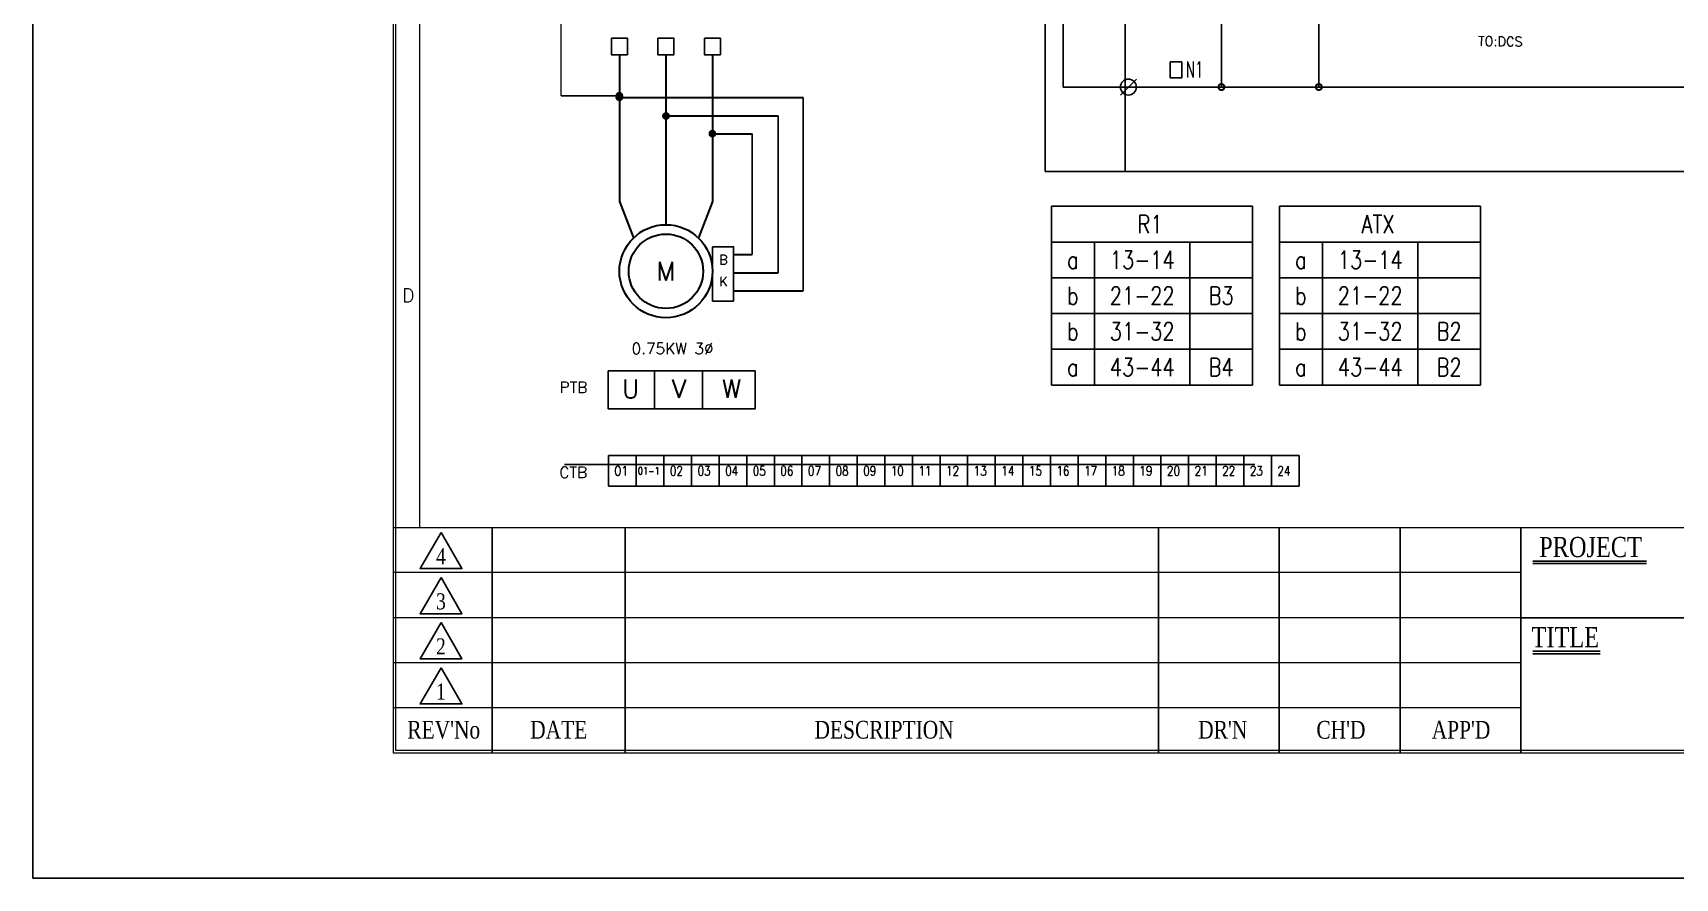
# Model space of a CAD drawing. Header units: millimetres. Extents: x 107 to 2900, y 85 to 3996.
# Drawn here: x 1879.8 to 2320.3, y 85.2 to 311.9 of the extents above; entities that cross this region are included whole.
import ezdxf
from ezdxf.enums import TextEntityAlignment as Align
from ezdxf.lldxf.tags import DXFTag

# ---------------------------------------------------------------- set-up
doc = ezdxf.new("R2010")
doc.units = ezdxf.units.MM
for name, color, linetype in [('10', 1, 'Continuous'), ('20', 2, 'Continuous'), ('30', 3, 'Continuous'), ('40', 4, 'Continuous'), ('70', 7, 'Continuous')]:
    doc.layers.add(name, color=color, linetype=linetype)
doc.styles.add('ROMANS', font='ROMANS.shx', dxfattribs={"width": 0.7})
doc.styles.add('SIMPLEX', font='SIMPLEX')
doc.styles.add('SS', font='batang.ttc', dxfattribs={"width": 0.8})
doc.styles.add('STYLE2', font='romant.shx')
tags = doc.linetypes.add('CENTER', pattern=[2, 1.25, -0.25, 0.25, -0.25]).pattern_tags.tags
tags[10:11] = [DXFTag(74, 4), DXFTag(75, 0), DXFTag(340, '0'), DXFTag(46, 1.0), DXFTag(50, 0.0), DXFTag(44, 0.0), DXFTag(45, 0.0)]
tags[8:9] = [DXFTag(74, 4), DXFTag(75, 0), DXFTag(340, '0'), DXFTag(46, 1.0), DXFTag(50, 0.0), DXFTag(44, 0.0), DXFTag(45, 0.0)]
tags[6:7] = [DXFTag(74, 4), DXFTag(75, 0), DXFTag(340, '0'), DXFTag(46, 1.0), DXFTag(50, 0.0), DXFTag(44, 0.0), DXFTag(45, 0.0)]
tags[4:5] = [DXFTag(74, 4), DXFTag(75, 0), DXFTag(340, '0'), DXFTag(46, 1.0), DXFTag(50, 0.0), DXFTag(44, 0.0), DXFTag(45, 0.0)]

# ---------------------------------------------------------------- blocks, each defined once
blk = doc.blocks.new('TB')
at = {"color": 1, "linetype": 'Continuous'}
blk.add_line((-1, -1), (1, 1), dxfattribs=at)
blk.add_circle((0, 0), 1, dxfattribs=at)

msp = doc.modelspace()

# ---------------------------------------------------------------- hatches: boundary and pattern name
at = {"layer": '70'}
h = msp.add_hatch(dxfattribs=at)
h.set_pattern_fill('ANSI33', color=256, scale=1.6632, style=0)
h.set_pattern_definition([(45, (3377.36105, -158.1133), (-0.294015, 0.294015), []), (45, (3377.65506, -158.1133), (-0.294015, 0.294015), [0.2079, -0.10395])])
h.paths.add_polyline_path([(2037.141, 295.88, 0.4142136), (2036.31, 295.048, 0.4142136), (2037.141, 294.216)])
h.paths.add_polyline_path([(2037.141, 295.88), (2037.141, 295.048), (2037.973, 295.048, 0.4142136)])
h.paths.add_polyline_path([(2037.973, 295.048), (2037.141, 295.048), (2037.141, 294.216, 0.4142136)])
h = msp.add_hatch(dxfattribs=at)
h.set_pattern_fill('ANSI33', color=256, scale=1.6632, style=0)
h.set_pattern_definition([(45, (3377.36105, -158.55656), (-0.294015, 0.294015), []), (45, (3377.65506, -158.55656), (-0.294015, 0.294015), [0.2079, -0.10395])])
h.paths.add_polyline_path([(2037.141, 295.436, 0.4142136), (2036.31, 294.605, 0.4142136), (2037.141, 293.773)])
h.paths.add_polyline_path([(2037.141, 295.436), (2037.141, 294.605), (2037.973, 294.605, 0.4142136)])
h.paths.add_polyline_path([(2037.973, 294.605), (2037.141, 294.605), (2037.141, 293.773, 0.4142136)])
h = msp.add_hatch(dxfattribs=at)
h.set_pattern_fill('ANSI33', color=256, scale=1.6632, style=0)
h.set_pattern_definition([(45, (3389.83505, -163.54297), (-0.294015, 0.294015), []), (45, (3390.12906, -163.54297), (-0.294015, 0.294015), [0.2079, -0.10395])])
h.paths.add_polyline_path([(2049.615, 290.45, 0.4142136), (2048.784, 289.618, 0.4142136), (2049.615, 288.787)])
h.paths.add_polyline_path([(2049.615, 290.45), (2049.615, 289.618), (2050.447, 289.618, 0.4142136)])
h.paths.add_polyline_path([(2050.447, 289.618), (2049.615, 289.618), (2049.615, 288.787, 0.4142136)])
h = msp.add_hatch(dxfattribs=at)
h.set_pattern_fill('ANSI33', color=256, scale=1.6632, style=0)
h.set_pattern_definition([(45, (3402.30905, -168.2928), (-0.294015, 0.294015), []), (45, (3402.60306, -168.2928), (-0.294015, 0.294015), [0.2079, -0.10395])])
h.paths.add_polyline_path([(2062.089, 285.7, 0.4142136), (2061.258, 284.868, 0.4142136), (2062.089, 284.037)])
h.paths.add_polyline_path([(2062.089, 285.7), (2062.089, 284.868), (2062.921, 284.868, 0.4142136)])
h.paths.add_polyline_path([(2062.921, 284.868), (2062.089, 284.868), (2062.089, 284.037, 0.4142136)])

# ---------------------------------------------------------------- linework, layer by layer
at = {"color": 7, "linetype": 'CENTER'}
for p, q in [((2151.338, 591.6), (2151.338, 274.712)), ((2172.738, 591.6), (2172.738, 274.712)), ((2792.281, 274.712), (2151.338, 274.712))]:
    msp.add_line(p, q, dxfattribs=at)
at = {"linetype": 'Continuous'}
for p, q in [((2156.159, 297.379), (2156.159, 553.334)), ((2198.588, 355.094), (2198.588, 297.379)), ((2224.713, 350.561), (2224.713, 297.379)), ((2153.002, 265.396), (2206.883, 265.396)), ((2153.002, 265.396), (2153.002, 217.471)), ((2206.883, 265.396), (2206.883, 217.471)), ((2214.151, 265.396), (2268.032, 265.396)), ((2214.151, 265.396), (2214.151, 217.471)), ((2268.032, 265.396), (2268.032, 217.471)), ((2153.002, 255.811), (2206.883, 255.811)), ((2164.545, 255.811), (2164.545, 217.471)), ((2190.154, 255.811), (2190.154, 217.471)), ((2214.151, 255.811), (2268.032, 255.811)), ((2225.694, 255.811), (2225.694, 217.471)), ((2251.303, 255.811), (2251.303, 217.471)), ((2153.002, 246.226), (2206.883, 246.226)), ((2214.151, 246.226), (2268.032, 246.226)), ((2153.002, 236.641), (2206.883, 236.641)), ((2214.151, 236.641), (2268.032, 236.641)), ((2153.002, 227.056), (2206.883, 227.056)), ((2214.151, 227.056), (2268.032, 227.056)), ((2153.002, 217.471), (2206.883, 217.471)), ((2214.151, 217.471), (2268.032, 217.471)), ((2034.254, 198.528), (2219.405, 198.528)), ((2034.254, 198.528), (2034.254, 190.381)), ((2041.66, 198.528), (2041.66, 190.381)), ((2049.066, 198.528), (2049.066, 190.381)), ((2056.472, 198.528), (2056.472, 190.381)), ((2063.878, 198.528), (2063.878, 190.381)), ((2071.285, 198.528), (2071.285, 190.381)), ((2078.691, 198.528), (2078.691, 190.381)), ((2086.097, 198.528), (2086.097, 190.381)), ((2093.503, 198.528), (2093.503, 190.381)), ((2100.909, 198.528), (2100.909, 190.381)), ((2108.315, 198.528), (2108.315, 190.381)), ((2115.721, 198.528), (2115.721, 190.381)), ((2123.127, 198.528), (2123.127, 190.381)), ((2130.533, 198.528), (2130.533, 190.381)), ((2137.939, 198.528), (2137.939, 190.381)), ((2145.345, 198.528), (2145.345, 190.381)), ((2152.751, 198.528), (2152.751, 190.381)), ((2160.157, 198.528), (2160.157, 190.381)), ((2167.563, 198.528), (2167.563, 190.381)), ((2174.969, 198.528), (2174.969, 190.381)), ((2182.375, 198.528), (2182.375, 190.381)), ((2189.781, 198.528), (2189.781, 190.381)), ((2197.187, 198.528), (2197.187, 190.381)), ((2204.593, 198.528), (2204.593, 190.381)), ((2211.999, 198.528), (2211.999, 190.381)), ((2219.405, 198.528), (2219.405, 190.381)), ((2022.377, 196.14), (2207.528, 196.14)), ((2034.254, 190.381), (2219.405, 190.381))]:
    msp.add_line(p, q, dxfattribs=at)
at = {"color": 0, "lineweight": 30}
for p, q in [((2037.141, 306.053), (2037.141, 266.695)), ((2049.615, 306.053), (2049.615, 260.458)), ((2062.089, 306.053), (2062.089, 266.695)), ((2037.141, 266.695), (2040.915, 256.923)), ((2062.089, 266.695), (2058.316, 256.923))]:
    msp.add_line(p, q, dxfattribs=at)
at = {"color": 2, "linetype": 'Continuous'}
for p, q in [((2184.808, 304.151), (2184.808, 299.871)), ((2188.018, 304.151), (2184.808, 304.151)), ((2188.018, 299.871), (2188.018, 304.151)), ((2184.808, 299.871), (2188.018, 299.871))]:
    msp.add_line(p, q, dxfattribs=at)
at = {"color": 7, "linetype": 'Continuous'}
msp.add_line((2156.159, 297.379), (2779.718, 297.379), dxfattribs=at)
at = {"color": 1}
msp.add_line((2037.141, 295.048), (2021.556, 295.048), dxfattribs=at)
for p, q in [((2086.416, 242.76), (2086.416, 294.605)), ((2079.709, 289.618), (2079.709, 247.51)), ((2072.771, 284.868), (2072.771, 252.497)), ((2046.52, 221.289), (2046.52, 211.056)), ((2059.463, 221.289), (2059.463, 211.056))]:
    msp.add_line(p, q)
for points in [[(1879.826, 3363.289), (2900.497, 3363.289), (2900.497, 85.223), (1879.826, 85.223)], [(2034.986, 310.476), (2039.296, 310.476), (2039.296, 306.053), (2034.986, 306.053)], [(2047.459, 310.476), (2051.769, 310.476), (2051.769, 306.053), (2047.459, 306.053)], [(2059.933, 310.476), (2064.243, 310.476), (2064.243, 306.053), (2059.933, 306.053)], [(2062.14, 254.554), (2067.775, 254.554), (2067.775, 239.972), (2062.14, 239.972)], [(2034.146, 221.289), (2073.544, 221.289), (2073.544, 211.056), (2034.146, 211.056)]]:
    msp.add_lwpolyline(points, close=True)
at = {"color": 7, "linetype": 'Continuous', "const_width": 0.535}
for points in [[(2197.786, 297.379, 1), (2199.391, 297.379, 1)], [(2223.91, 297.379, 1), (2225.515, 297.379, 1)]]:
    msp.add_lwpolyline(points, format="xyb", close=True, dxfattribs=at)
at = {"color": 0, "lineweight": 30}
for radius in [12.474, 9.979]:
    msp.add_circle((2049.615, 247.984), radius, dxfattribs=at)
at = {"layer": '10', "color": 0}
for p, q in [((2282.146, 169.609), (2312.621, 169.609)), ((2282.146, 145.417), (2300.152, 145.417))]:
    msp.add_line(p, q, dxfattribs=at)
for points in [[(1989.302, 177.955), (1983.69, 168.235), (1994.914, 168.235)], [(1989.302, 165.859), (1983.69, 156.139), (1994.914, 156.139)], [(1989.302, 153.763), (1983.69, 144.043), (1994.914, 144.043)], [(1989.302, 141.667), (1983.69, 131.947), (1994.914, 131.947)]]:
    msp.add_lwpolyline(points, close=True, dxfattribs=at)
at = {"layer": '20', "color": 0, "lineweight": 13}
msp.add_lwpolyline([(1983.636, 179.259), (1983.636, 694.851), (2790.18, 694.851), (2790.18, 179.259)], dxfattribs=at)
at = {"layer": '40', "color": 0}
for p, q in [((2003.002, 179.259), (2003.002, 118.779)), ((2038.642, 179.259), (2038.642, 118.779)), ((2181.708, 179.259), (2181.708, 118.779)), ((2214.108, 179.259), (2214.108, 118.779)), ((2246.508, 179.259), (2246.508, 118.779)), ((2278.908, 179.259), (2278.908, 118.779)), ((2473.308, 155.067), (2278.908, 155.067))]:
    msp.add_line(p, q, dxfattribs=at)
at = {"layer": '40', "color": 0, "lineweight": 13}
for p, q in [((2278.908, 167.163), (1976.508, 167.163)), ((2278.908, 155.067), (1976.508, 155.067)), ((2278.908, 142.971), (1976.508, 142.971)), ((2278.908, 130.875), (1976.508, 130.875))]:
    msp.add_line(p, q, dxfattribs=at)
at = {"layer": '70', "color": 1, "lineweight": 15}
msp.add_line((2021.556, 295.048), (2021.555, 353.86), dxfattribs=at)
at = {"layer": '70', "linetype": 'ByBlock', "lineweight": 30}
for p, q in [((2037.141, 294.605), (2086.416, 294.605)), ((2049.615, 289.618), (2079.709, 289.618)), ((2062.089, 284.868), (2072.771, 284.868)), ((2067.775, 252.497), (2072.771, 252.497)), ((2067.775, 247.51), (2079.709, 247.51)), ((2062.089, 243.811), (2062.14, 243.811)), ((2067.775, 242.76), (2086.416, 242.76))]:
    msp.add_line(p, q, dxfattribs=at)
at = {"layer": '70', "color": 0, "lineweight": 13}
msp.add_line((1976.508, 179.259), (2797.308, 179.259), dxfattribs=at)
at = {"layer": '70', "color": 0}
for p, q in [((2282.146, 170.257), (2312.621, 170.257)), ((2282.146, 146.065), (2300.152, 146.065))]:
    msp.add_line(p, q, dxfattribs=at)
at = {"layer": '70', "color": 0, "lineweight": 13}
for points in [[(2797.308, 118.779), (1976.508, 118.779), (1976.508, 701.979), (2797.308, 701.979)], [(2796.66, 119.427), (1977.156, 119.427), (1977.156, 701.331), (2796.66, 701.331)]]:
    msp.add_lwpolyline(points, close=True, dxfattribs=at)
at = {"layer": '70'}
for centre in [(2037.141, 295.048), (2037.141, 294.605), (2049.615, 289.618), (2062.089, 284.868)]:
    msp.add_circle(centre, 0.832, dxfattribs=at)

# ---------------------------------------------------------------- block references
at = {"color": 1, "linetype": 'Continuous', "xscale": 2.140000000000327, "yscale": 2.140000000000327, "zscale": 2.140000000000327}
msp.add_blockref('TB', (2173.64, 297.379), dxfattribs=at)

# ---------------------------------------------------------------- texts
at = {"color": 0, "style": 'SIMPLEX'}
msp.add_text('TO:DCS', height=2.5369, rotation=359.1121, dxfattribs=at).set_placement((2267.4, 308.454))
at = {"color": 3, "linetype": 'Continuous', "style": 'SIMPLEX', "width": 0.6}
msp.add_text('N1', height=4.28, dxfattribs=at).set_placement((2189.075, 299.914))
at = {"linetype": 'Continuous', "style": 'ROMANS', "width": 0.8}
for s, height, p in [('R1', 4.7925, (2179.463, 260.603)), ('ATX', 4.7925, (2240.612, 260.603)), ('a', 4.793, (2158.773, 251.018)), ('13-14', 4.7925, (2177.349, 251.018)), ('a', 4.793, (2219.922, 251.018)), ('13-14', 4.7925, (2238.498, 251.018)), ('b', 4.793, (2158.773, 241.433)), ('21-22', 4.7925, (2177.349, 241.433)), ('B3', 4.7925, (2198.518, 241.433)), ('b', 4.793, (2219.922, 241.433)), ('21-22', 4.7925, (2238.498, 241.433)), ('b', 4.793, (2158.773, 231.848)), ('31-32', 4.7925, (2177.349, 231.848)), ('b', 4.793, (2219.922, 231.848)), ('31-32', 4.7925, (2238.498, 231.848)), ('B2', 4.7925, (2259.667, 231.848)), ('43-44', 4.7925, (2177.349, 222.263)), ('B4', 4.7925, (2198.518, 222.263)), ('43-44', 4.7925, (2238.498, 222.263)), ('B2', 4.7925, (2259.667, 222.263)), ('a', 4.793, (2158.773, 222.263)), ('a', 4.793, (2219.922, 222.263)), ('O1', 2.55, (2037.614, 194.454)), ('01-1', 2, (2045.02, 194.454)), ('02', 2.55, (2052.426, 194.454)), ('03', 2.55, (2059.833, 194.454)), ('04', 2.55, (2067.239, 194.454)), ('05', 2.55, (2074.645, 194.454)), ('06', 2.55, (2082.051, 194.454)), ('07', 2.55, (2089.457, 194.454)), ('08', 2.55, (2096.863, 194.454)), ('09', 2.55, (2104.269, 194.454)), ('10', 2.55, (2111.675, 194.454)), ('11', 2.55, (2119.081, 194.454)), ('12', 2.55, (2126.487, 194.454)), ('13', 2.55, (2133.893, 194.454)), ('14', 2.55, (2141.299, 194.454)), ('15', 2.55, (2148.705, 194.454)), ('16', 2.55, (2156.111, 194.454)), ('17', 2.55, (2163.517, 194.454)), ('18', 2.55, (2170.923, 194.454)), ('19', 2.55, (2178.329, 194.454)), ('20', 2.55, (2185.735, 194.454)), ('21', 2.55, (2193.141, 194.454)), ('22', 2.55, (2200.547, 194.454)), ('23', 2.55, (2207.953, 194.454)), ('24', 2.55, (2215.359, 194.454))]:
    msp.add_text(s, height=height, dxfattribs=at).set_placement(p, align=Align.MIDDLE)
at = {"color": 0, "style": 'STYLE2'}
for s, p in [('B', (2063.892, 249.801)), ('K', (2063.892, 243.953))]:
    msp.add_text(s, height=2.537, dxfattribs=at).set_placement(p)
at = {"color": 0, "linetype": 'Continuous', "style": 'SIMPLEX'}
for s, height, p in [('M', 4.99, (2049.615, 247.984)), ('0.75KW 3%%C', 3, (2051.4, 227.237)), ('PTB', 3, (2024.802, 216.862)), ('U', 4.99, (2040.175, 216.492)), ('V', 4.99, (2053.119, 216.492)), ('W', 4.99, (2067.2, 216.492)), ('CTB', 3, (2024.757, 194.047))]:
    msp.add_text(s, height=height, dxfattribs=at).set_placement(p, align=Align.MIDDLE)
at = {"layer": '30', "color": 0, "style": 'SIMPLEX'}
msp.add_text('D', height=3.672, dxfattribs=at).set_placement((1980.504, 241.498), align=Align.MIDDLE)
at = {"layer": '40', "color": 0, "style": 'SS', "width": 0.8}
for s, height, p in [('4', 4.32, (1989.274, 169.399)), ('3', 4.32, (1989.274, 157.303)), ('2', 4.32, (1989.274, 145.207)), ('1', 4.32, (1989.274, 133.111)), ("REV'No", 4.752, (1990.028, 122.647)), ('DATE', 4.752, (2020.868, 122.647)), ('DESCRIPTION', 4.752, (2108.123, 122.647)), ("DR'N", 4.752, (2198.943, 122.635)), ("CH'D", 4.752, (2230.648, 122.635)), ("APP'D", 4.752, (2262.85, 122.635))]:
    msp.add_text(s, height=height, dxfattribs=at).set_placement(p, align=Align.CENTER)
at = {"layer": '70', "color": 0, "style": 'SS', "width": 0.8}
for s, p in [('PROJECT', (2297.586, 171.329)), ('TITLE', (2290.814, 147.137))]:
    msp.add_text(s, height=5.4, dxfattribs=at).set_placement(p, align=Align.CENTER)

doc.saveas('drawing.dxf')
